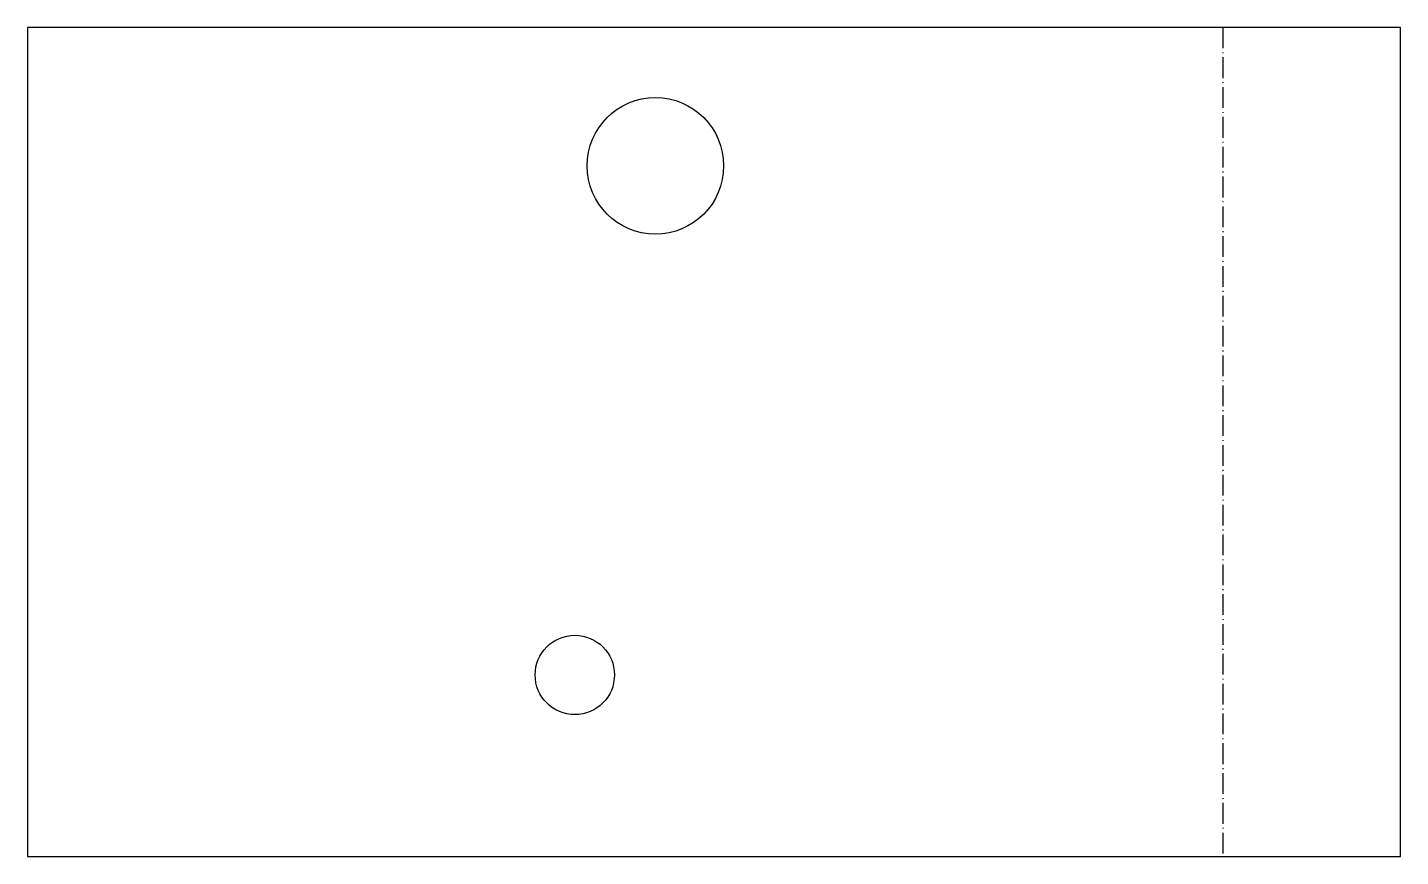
# Model space of a CAD drawing. Header units: millimetres. Extents: x 0 to 168, y 0 to 102.
import ezdxf

# ---------------------------------------------------------------- set-up
doc = ezdxf.new("R2010")
doc.units = ezdxf.units.MM
doc.linetypes.add('DASHDOT', pattern=[3.556, 2.54, -0.508, 0, -0.508])
doc.layers.add('BEND', color=7, linetype='Continuous')
doc.layers.add('CUT', color=7, linetype='Continuous')

msp = doc.modelspace()

# ---------------------------------------------------------------- linework, layer by layer
at = {"layer": 'BEND', "color": 1, "linetype": 'DASHDOT'}
msp.add_line((146.57, 101.62), (146.57, 0), dxfattribs=at)
at = {"layer": 'CUT'}
for p, q in [((0, 101.62), (0, 0)), ((168.35, 101.62), (0, 101.62)), ((168.35, 0), (168.35, 101.62)), ((0, 0), (168.35, 0))]:
    msp.add_line(p, q, dxfattribs=at)
for centre, radius in [((76.99, 84.66), 8.37), ((67.11, 22.26), 4.86)]:
    msp.add_circle(centre, radius, dxfattribs=at)

doc.saveas('drawing.dxf')
